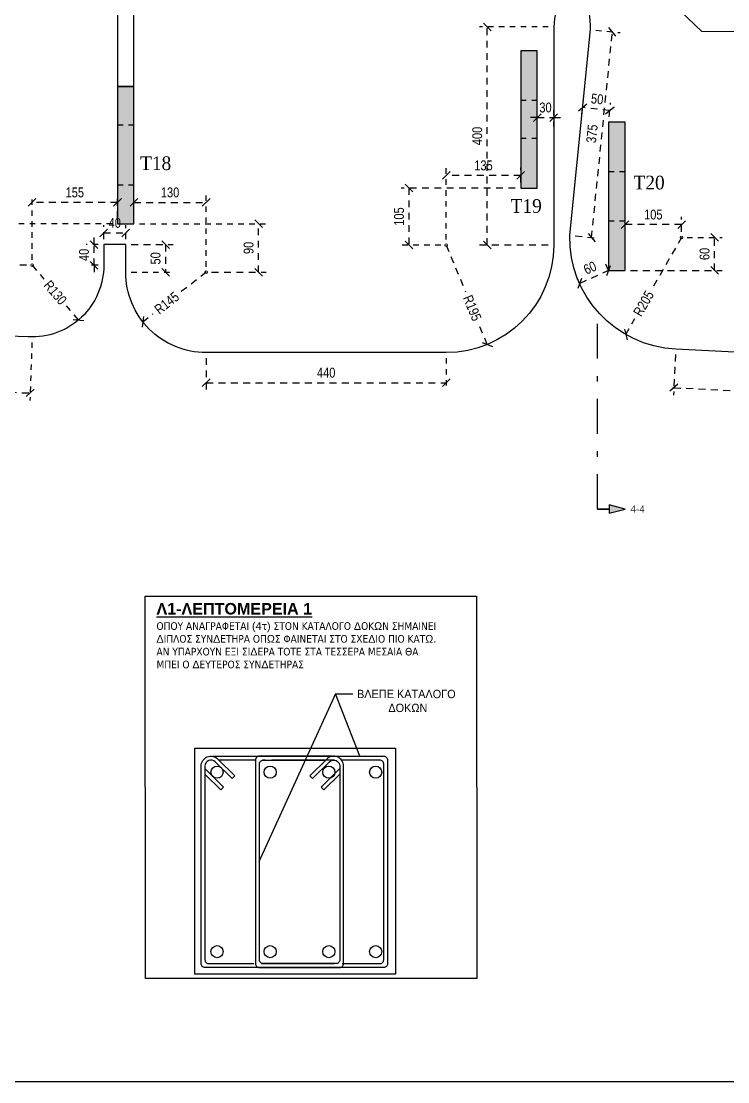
# Model space of a CAD drawing. Header units: millimetres. Extents: x -2171 to 1563, y -1758 to -1505.
# Drawn here: x -1086.88 to -1074.01, y -1630.29 to -1610.97 of the extents above; entities that cross this region are included whole.
import ezdxf
from ezdxf.enums import TextEntityAlignment as Align

# ---------------------------------------------------------------- set-up
doc = ezdxf.new("R2010")
doc.units = ezdxf.units.MM
doc.header["$PDMODE"] = 32
for name, pattern in [('DASHDOT', [25.4, 12.7, -6.35, 0, -6.35]), ('DASHED2', [0.375, 0.25, -0.125]), ('DOT', [0.025, 0, -0.025]), ('HIDDEN', [0.375, 0.25, -0.125]), ('HIDDEN2', [0.1875, 0.125, -0.0625])]:
    doc.linetypes.add(name, pattern=pattern)
doc.layers.get('Defpoints').update_dxf_attribs({"color": 6})
for name, color, linetype in [('-S_TEXT', 3, 'Continuous'), ('Fill_Col', 7, 'Continuous'), ('Geo_Beam', 7, 'Continuous'), ('Geo_Beam_0', 94, 'Continuous'), ('Geo_Col', 7, 'Continuous'), ('Geo_Lines', 7, 'Continuous'), ('Rods_Slab_0', 7, 'Continuous'), ('Sect_Line_Symbol', 7, 'Continuous'), ('Text_Col_-1', 7, 'Continuous'), ('Texts', 7, 'Continuous')]:
    doc.layers.add(name, color=color, linetype=linetype)
doc.layers.add('A-ANNO-DIMS', color=1, linetype='Continuous', lineweight=9)
doc.styles.add('1-100', font='arial.ttf', dxfattribs={"width": 0.8})
doc.styles.add('ag', font='arial.ttf', dxfattribs={"height": 0.25})
doc.styles.add('S1Arl27188_b_934_161', font='arial.ttf', dxfattribs={"width": 0.933629, "height": 2.71875})
doc.styles.add('S1TmsNwRmn11_b_934_161', font='times.ttf', dxfattribs={"width": 0.933629, "height": 0.001087})
doc.styles.add('S1TmsNwRmn1359_b_934_161', font='times.ttf', dxfattribs={"width": 0.933629, "height": 0.135937})
doc.styles.get("Standard").update_dxf_attribs({"font": 'tahoma.ttf'})
doc.dimstyles.new('CHRISTOFOROS', dxfattribs={"dimscale": 0.2, "dimtxt": 0.25, "dimasz": 0.6, "dimexe": 0, "dimexo": 0, "dimgap": 0, "dimtad": 0, "dimdec": 0, "dimlfac": 100, "dimzin": 0, "dimdsep": 46, "dimtxsty": 'ag', "dimblk": 'ARCHTICK', "dimcen": 0, "dimclrd": 256, "dimclre": 256, "dimclrt": 1, "dimaunit": 1, "dimadec": 0, "dimazin": 0, "dimtfac": 1, "dimtdec": 0, "dimtofl": 0, "dimtmove": 0, "dimatfit": 3, "dimfxl": 1, "dimtolj": 1, "dimtzin": 0, "dimlwd": -1, "dimlwe": -1, "dimarcsym": 0})
doc.dimstyles.new('Copy of 1-100', dxfattribs={"dimtxt": 0.18, "dimasz": 0.14, "dimexe": 0.14, "dimexo": 0.1, "dimgap": 0.09, "dimtad": 1, "dimdec": 0, "dimlfac": 100, "dimrnd": 5, "dimzin": 5, "dimdsep": 46, "dimtxsty": '1-100', "dimblk": 'OBLIQUE', "dimcen": 0.09, "dimclrd": 1, "dimclre": 1, "dimclrt": 2, "dimadec": 0, "dimazin": 0, "dimtfac": 1, "dimtdec": 0, "dimtix": 1, "dimtmove": 2, "dimatfit": 3, "dimfxl": 5, "dimfxlon": 1, "dimtolj": 1, "dimtzin": 5, "dimarcsym": 0})

# ---------------------------------------------------------------- blocks, each defined once
blk = doc.blocks.new('_Oblique')
at = {"color": 0, "linetype": 'ByBlock', "lineweight": -2}
blk.add_line((-0.5, -0.5), (0.5, 0.5), dxfattribs=at)
blk = doc.blocks.new('*D58')
at = {"layer": 'A-ANNO-DIMS', "color": 1, "linetype": 'HIDDEN', "lineweight": -2, "ltscale": 0.5, "transparency": 16777216}
blk.add_line((-1098.085, -1616.446), (-1098.12, -1617.506), dxfattribs=at)
at = {"layer": 'A-ANNO-DIMS', "color": 1, "linetype": 'HIDDEN2', "lineweight": -2, "ltscale": 0.5, "transparency": 16777216}
blk.add_line((-1086.69, -1616.821), (-1086.725, -1617.881), dxfattribs=at)
at = {"layer": 'A-ANNO-DIMS', "color": 1, "linetype": 'DASHED2', "lineweight": -2, "ltscale": 0.5, "transparency": 16777216}
blk.add_line((-1098.115, -1617.366), (-1086.72, -1617.741), dxfattribs=at)
at = {"layer": 'Defpoints', "color": 0, "ltscale": 0.5, "transparency": 16777216}
for p in [(-1098.082, -1616.346), (-1086.687, -1616.721), (-1086.72, -1617.741)]:
    blk.add_point(p, dxfattribs=at)
at = {"layer": 'A-ANNO-DIMS', "color": 1, "lineweight": -2, "ltscale": 0.5, "transparency": 16777216, "xscale": 0.14, "yscale": 0.14, "zscale": 0.14}
for p, rotation in [((-1098.115, -1617.366), 178.1150616189206), ((-1086.72, -1617.741), 358.1150616189206)]:
    blk.add_blockref('_Oblique', p, dxfattribs=dict(at, rotation=rotation))
at = {"layer": 'A-ANNO-DIMS', "color": 2, "ltscale": 0.5, "transparency": 16777216, "insert": (-1092.412, -1617.372), "char_height": 0.18, "attachment_point": 5, "rotation": 358.1151, "style": '1-100'}
blk.add_mtext('\\A1;1140', dxfattribs=at)
blk = doc.blocks.new('*D61')
at = {"layer": 'A-ANNO-DIMS', "color": 1, "linetype": 'HIDDEN', "lineweight": -2, "ltscale": 0.5, "transparency": 16777216}
blk.add_line((-1083.514, -1617.106), (-1083.514, -1617.694), dxfattribs=at)
at = {"layer": 'A-ANNO-DIMS', "color": 1, "linetype": 'HIDDEN2', "lineweight": -2, "ltscale": 0.5, "transparency": 16777216}
blk.add_line((-1079.139, -1617.106), (-1079.139, -1617.694), dxfattribs=at)
at = {"layer": 'A-ANNO-DIMS', "color": 1, "linetype": 'DASHED2', "lineweight": -2, "ltscale": 0.5, "transparency": 16777216}
blk.add_line((-1083.514, -1617.554), (-1079.139, -1617.554), dxfattribs=at)
at = {"layer": 'Defpoints', "color": 0, "ltscale": 0.5, "transparency": 16777216}
for p in [(-1083.514, -1617.006), (-1079.139, -1617.006), (-1079.139, -1617.554)]:
    blk.add_point(p, dxfattribs=at)
at = {"layer": 'A-ANNO-DIMS', "color": 1, "lineweight": -2, "ltscale": 0.5, "transparency": 16777216, "xscale": 0.14, "yscale": 0.14, "zscale": 0.14, "rotation": 180}
blk.add_blockref('_Oblique', (-1083.514, -1617.554), dxfattribs=at)
at = {"layer": 'A-ANNO-DIMS', "color": 1, "lineweight": -2, "ltscale": 0.5, "transparency": 16777216, "xscale": 0.14, "yscale": 0.14, "zscale": 0.14}
blk.add_blockref('_Oblique', (-1079.139, -1617.554), dxfattribs=at)
at = {"layer": 'A-ANNO-DIMS', "color": 2, "ltscale": 0.5, "transparency": 16777216, "insert": (-1081.327, -1617.372), "char_height": 0.18, "attachment_point": 5, "style": '1-100'}
blk.add_mtext('\\A1;440', dxfattribs=at)
blk = doc.blocks.new('*D62')
at = {"layer": 'A-ANNO-DIMS', "color": 1, "linetype": 'HIDDEN', "lineweight": -2, "ltscale": 0.5, "transparency": 16777216}
blk.add_line((-1074.96, -1617.043), (-1074.997, -1617.784), dxfattribs=at)
at = {"layer": 'A-ANNO-DIMS', "color": 1, "linetype": 'HIDDEN2', "lineweight": -2, "ltscale": 0.5, "transparency": 16777216}
blk.add_line((-1065.549, -1617.524), (-1065.586, -1618.265), dxfattribs=at)
at = {"layer": 'A-ANNO-DIMS', "color": 1, "linetype": 'DASHED2', "lineweight": -2, "ltscale": 0.5, "transparency": 16777216}
blk.add_line((-1074.99, -1617.645), (-1065.579, -1618.125), dxfattribs=at)
at = {"layer": 'Defpoints', "color": 0, "ltscale": 0.5, "transparency": 16777216}
for p in [(-1074.955, -1616.943), (-1065.544, -1617.424), (-1065.579, -1618.125)]:
    blk.add_point(p, dxfattribs=at)
at = {"layer": 'A-ANNO-DIMS', "color": 1, "lineweight": -2, "ltscale": 0.5, "transparency": 16777216, "xscale": 0.14, "yscale": 0.14, "zscale": 0.14}
for p, rotation in [((-1074.99, -1617.645), 177.0775280535242), ((-1065.579, -1618.125), 357.0775280535242)]:
    blk.add_blockref('_Oblique', p, dxfattribs=dict(at, rotation=rotation))
at = {"layer": 'A-ANNO-DIMS', "color": 2, "ltscale": 0.5, "transparency": 16777216, "insert": (-1070.276, -1617.703), "char_height": 0.18, "attachment_point": 5, "rotation": 357.0775, "style": '1-100'}
blk.add_mtext('\\A1;940', dxfattribs=at)
blk = doc.blocks.new('*D68')
at = {"layer": 'A-ANNO-DIMS', "color": 1, "linetype": 'HIDDEN2', "lineweight": -2, "ltscale": 0.5, "transparency": 16777216}
blk.add_line((-1085.48, -1615.036), (-1085.698, -1615.036), dxfattribs=at)
at = {"layer": 'A-ANNO-DIMS', "color": 1, "linetype": 'DASHED2', "lineweight": -2, "ltscale": 0.5, "transparency": 16777216}
for p, q in [((-1085.558, -1615.036), (-1085.558, -1614.896)), ((-1085.558, -1615.413), (-1085.558, -1615.036)), ((-1085.558, -1615.413), (-1085.558, -1615.553))]:
    blk.add_line(p, q, dxfattribs=at)
at = {"layer": 'A-ANNO-DIMS', "color": 1, "linetype": 'HIDDEN', "lineweight": -2, "ltscale": 0.5, "transparency": 16777216}
blk.add_line((-1085.48, -1615.413), (-1085.698, -1615.413), dxfattribs=at)
at = {"layer": 'Defpoints', "color": 0, "ltscale": 0.5, "transparency": 16777216}
for p in [(-1085.558, -1615.036), (-1085.38, -1615.036), (-1085.38, -1615.413)]:
    blk.add_point(p, dxfattribs=at)
at = {"layer": 'A-ANNO-DIMS', "color": 1, "lineweight": -2, "ltscale": 0.5, "transparency": 16777216, "xscale": 0.14, "yscale": 0.14, "zscale": 0.14}
for p, rotation in [((-1085.558, -1615.036), 270), ((-1085.558, -1615.413), 90)]:
    blk.add_blockref('_Oblique', p, dxfattribs=dict(at, rotation=rotation))
at = {"layer": 'A-ANNO-DIMS', "color": 2, "ltscale": 0.5, "transparency": 16777216, "insert": (-1085.74, -1615.225), "char_height": 0.18, "attachment_point": 5, "rotation": 90, "style": '1-100'}
blk.add_mtext('\\A1;40', dxfattribs=at)
blk = doc.blocks.new('*D69')
at = {"layer": 'A-ANNO-DIMS', "color": 1, "linetype": 'HIDDEN', "lineweight": -2, "ltscale": 0.5, "transparency": 16777216}
blk.add_line((-1084.88, -1615.036), (-1084.114, -1615.036), dxfattribs=at)
at = {"layer": 'A-ANNO-DIMS', "color": 1, "linetype": 'DASHED2', "lineweight": -2, "ltscale": 0.5, "transparency": 16777216}
blk.add_line((-1084.254, -1615.036), (-1084.254, -1615.541), dxfattribs=at)
at = {"layer": 'A-ANNO-DIMS', "color": 1, "linetype": 'HIDDEN2', "lineweight": -2, "ltscale": 0.5, "transparency": 16777216}
blk.add_line((-1084.88, -1615.541), (-1084.114, -1615.541), dxfattribs=at)
at = {"layer": 'Defpoints', "color": 0, "ltscale": 0.5, "transparency": 16777216}
for p in [(-1084.98, -1615.036), (-1084.98, -1615.541), (-1084.254, -1615.541)]:
    blk.add_point(p, dxfattribs=at)
at = {"layer": 'A-ANNO-DIMS', "color": 1, "lineweight": -2, "ltscale": 0.5, "transparency": 16777216, "xscale": 0.14, "yscale": 0.14, "zscale": 0.14}
for p, rotation in [((-1084.254, -1615.036), 90), ((-1084.254, -1615.541), 270)]:
    blk.add_blockref('_Oblique', p, dxfattribs=dict(at, rotation=rotation))
at = {"layer": 'A-ANNO-DIMS', "color": 2, "ltscale": 0.5, "transparency": 16777216, "insert": (-1084.436, -1615.288), "char_height": 0.18, "attachment_point": 5, "rotation": 90, "style": '1-100'}
blk.add_mtext('\\A1;50', dxfattribs=at)
blk = doc.blocks.new('*D70')
at = {"layer": 'A-ANNO-DIMS', "color": 1, "linetype": 'HIDDEN', "lineweight": -2, "ltscale": 0.5, "transparency": 16777216}
blk.add_line((-1085.38, -1614.936), (-1085.38, -1614.685), dxfattribs=at)
at = {"layer": 'A-ANNO-DIMS', "color": 1, "linetype": 'DASHED2', "lineweight": -2, "ltscale": 0.5, "transparency": 16777216}
blk.add_line((-1085.38, -1614.825), (-1084.98, -1614.825), dxfattribs=at)
at = {"layer": 'A-ANNO-DIMS', "color": 1, "linetype": 'HIDDEN2', "lineweight": -2, "ltscale": 0.5, "transparency": 16777216}
blk.add_line((-1084.98, -1614.936), (-1084.98, -1614.685), dxfattribs=at)
at = {"layer": 'Defpoints', "color": 0, "ltscale": 0.5, "transparency": 16777216}
for p in [(-1084.98, -1614.825), (-1085.38, -1615.036), (-1084.98, -1615.036)]:
    blk.add_point(p, dxfattribs=at)
at = {"layer": 'A-ANNO-DIMS', "color": 1, "lineweight": -2, "ltscale": 0.5, "transparency": 16777216, "xscale": 0.14, "yscale": 0.14, "zscale": 0.14, "rotation": 180}
blk.add_blockref('_Oblique', (-1085.38, -1614.825), dxfattribs=at)
at = {"layer": 'A-ANNO-DIMS', "color": 1, "lineweight": -2, "ltscale": 0.5, "transparency": 16777216, "xscale": 0.14, "yscale": 0.14, "zscale": 0.14}
blk.add_blockref('_Oblique', (-1084.98, -1614.825), dxfattribs=at)
at = {"layer": 'A-ANNO-DIMS', "color": 2, "ltscale": 0.5, "transparency": 16777216, "insert": (-1085.18, -1614.643), "char_height": 0.18, "attachment_point": 5, "style": '1-100'}
blk.add_mtext('\\A1;40', dxfattribs=at)
blk = doc.blocks.new('*D71')
at = {"layer": 'A-ANNO-DIMS', "color": 1, "linetype": 'DASHED2', "lineweight": -2, "ltscale": 0.5, "transparency": 16777216}
blk.add_line((-1076.49, -1614.909), (-1076.112, -1611.16), dxfattribs=at)
at = {"layer": 'A-ANNO-DIMS', "color": 1, "linetype": 'HIDDEN2', "lineweight": -2, "ltscale": 0.5, "transparency": 16777216}
blk.add_line((-1076.411, -1611.13), (-1075.972, -1611.174), dxfattribs=at)
at = {"layer": 'A-ANNO-DIMS', "color": 1, "linetype": 'HIDDEN', "lineweight": -2, "ltscale": 0.5, "transparency": 16777216}
blk.add_line((-1076.789, -1614.878), (-1076.351, -1614.923), dxfattribs=at)
at = {"layer": 'Defpoints', "color": 0, "ltscale": 0.5, "transparency": 16777216}
for p in [(-1076.51, -1611.12), (-1076.112, -1611.16), (-1076.889, -1614.868)]:
    blk.add_point(p, dxfattribs=at)
at = {"layer": 'A-ANNO-DIMS', "color": 1, "lineweight": -2, "ltscale": 0.5, "transparency": 16777216, "xscale": 0.14, "yscale": 0.14, "zscale": 0.14}
for p, rotation in [((-1076.112, -1611.16), 84.23670504596556), ((-1076.49, -1614.909), 264.2367050459656)]:
    blk.add_blockref('_Oblique', p, dxfattribs=dict(at, rotation=rotation))
at = {"layer": 'A-ANNO-DIMS', "color": 2, "ltscale": 0.5, "transparency": 16777216, "insert": (-1076.482, -1613.016), "char_height": 0.18, "attachment_point": 5, "rotation": 84.2367, "style": '1-100'}
blk.add_mtext('\\A1;375', dxfattribs=at)
blk = doc.blocks.new('*D72')
at = {"layer": 'A-ANNO-DIMS', "color": 1, "linetype": 'HIDDEN2', "lineweight": -2, "ltscale": 0.5, "transparency": 16777216}
blk.add_line((-1077.28, -1611.069), (-1078.531, -1611.069), dxfattribs=at)
at = {"layer": 'A-ANNO-DIMS', "color": 1, "linetype": 'DASHED2', "lineweight": -2, "ltscale": 0.5, "transparency": 16777216}
blk.add_line((-1078.391, -1615.046), (-1078.391, -1611.069), dxfattribs=at)
at = {"layer": 'A-ANNO-DIMS', "color": 1, "linetype": 'HIDDEN', "lineweight": -2, "ltscale": 0.5, "transparency": 16777216}
blk.add_line((-1077.28, -1615.047), (-1078.531, -1615.046), dxfattribs=at)
at = {"layer": 'Defpoints', "color": 0, "ltscale": 0.5, "transparency": 16777216}
for p in [(-1078.391, -1611.069), (-1077.18, -1611.069), (-1077.18, -1615.047)]:
    blk.add_point(p, dxfattribs=at)
at = {"layer": 'A-ANNO-DIMS', "color": 1, "lineweight": -2, "ltscale": 0.5, "transparency": 16777216, "xscale": 0.14, "yscale": 0.14, "zscale": 0.14}
for p, rotation in [((-1078.391, -1611.069), 89.99607394234422), ((-1078.391, -1615.046), 269.9960739423442)]:
    blk.add_blockref('_Oblique', p, dxfattribs=dict(at, rotation=rotation))
at = {"layer": 'A-ANNO-DIMS', "color": 2, "ltscale": 0.5, "transparency": 16777216, "insert": (-1078.573, -1613.058), "char_height": 0.18, "attachment_point": 5, "rotation": 89.9961, "style": '1-100'}
blk.add_mtext('\\A1;400', dxfattribs=at)
blk = doc.blocks.new('*D81')
at = {"layer": 'A-ANNO-DIMS', "color": 1, "linetype": 'DASHED2', "lineweight": -2, "ltscale": 0.5, "transparency": 16777216}
for p, q in [((-1077.48, -1612.722), (-1077.62, -1612.722)), ((-1077.48, -1612.722), (-1077.18, -1612.722)), ((-1077.18, -1612.722), (-1077.04, -1612.722))]:
    blk.add_line(p, q, dxfattribs=at)
at = {"layer": 'A-ANNO-DIMS', "color": 1, "linetype": 'HIDDEN', "lineweight": -2, "ltscale": 0.5, "transparency": 16777216}
blk.add_line((-1077.48, -1612.887), (-1077.48, -1612.582), dxfattribs=at)
at = {"layer": 'A-ANNO-DIMS', "color": 1, "linetype": 'HIDDEN2', "lineweight": -2, "ltscale": 0.5, "transparency": 16777216}
blk.add_line((-1077.18, -1612.887), (-1077.18, -1612.582), dxfattribs=at)
at = {"layer": 'Defpoints', "color": 0, "ltscale": 0.5, "transparency": 16777216}
for p in [(-1077.18, -1612.722), (-1077.48, -1612.987), (-1077.18, -1612.987)]:
    blk.add_point(p, dxfattribs=at)
at = {"layer": 'A-ANNO-DIMS', "color": 1, "lineweight": -2, "ltscale": 0.5, "transparency": 16777216, "xscale": 0.14, "yscale": 0.14, "zscale": 0.14}
blk.add_blockref('_Oblique', (-1077.48, -1612.722), dxfattribs=at)
at = {"layer": 'A-ANNO-DIMS', "color": 1, "lineweight": -2, "ltscale": 0.5, "transparency": 16777216, "xscale": 0.14, "yscale": 0.14, "zscale": 0.14, "rotation": 180}
blk.add_blockref('_Oblique', (-1077.18, -1612.722), dxfattribs=at)
at = {"layer": 'A-ANNO-DIMS', "color": 2, "ltscale": 0.5, "transparency": 16777216, "insert": (-1077.33, -1612.54), "char_height": 0.18, "attachment_point": 5, "style": '1-100'}
blk.add_mtext('\\A1;30', dxfattribs=at)
blk = doc.blocks.new('*D82')
at = {"layer": 'A-ANNO-DIMS', "color": 1, "linetype": 'HIDDEN2', "lineweight": -2, "ltscale": 0.5, "transparency": 16777216}
blk.add_line((-1076.666, -1612.658), (-1076.64, -1612.401), dxfattribs=at)
at = {"layer": 'A-ANNO-DIMS', "color": 1, "linetype": 'DASHED2', "lineweight": -2, "ltscale": 0.5, "transparency": 16777216}
blk.add_line((-1076.158, -1612.591), (-1076.654, -1612.541), dxfattribs=at)
at = {"layer": 'A-ANNO-DIMS', "color": 1, "linetype": 'HIDDEN', "lineweight": -2, "ltscale": 0.5, "transparency": 16777216}
blk.add_line((-1076.17, -1612.709), (-1076.144, -1612.451), dxfattribs=at)
at = {"layer": 'Defpoints', "color": 0, "ltscale": 0.5, "transparency": 16777216}
for p in [(-1076.654, -1612.541), (-1076.676, -1612.758), (-1076.18, -1612.808)]:
    blk.add_point(p, dxfattribs=at)
at = {"layer": 'A-ANNO-DIMS', "color": 1, "lineweight": -2, "ltscale": 0.5, "transparency": 16777216, "xscale": 0.14, "yscale": 0.14, "zscale": 0.14}
for p, rotation in [((-1076.654, -1612.541), 174.2367050459656), ((-1076.158, -1612.591), 354.2367050459656)]:
    blk.add_blockref('_Oblique', p, dxfattribs=dict(at, rotation=rotation))
at = {"layer": 'A-ANNO-DIMS', "color": 2, "ltscale": 0.5, "transparency": 16777216, "insert": (-1076.388, -1612.385), "char_height": 0.18, "attachment_point": 5, "rotation": 354.2367, "style": '1-100'}
blk.add_mtext('\\A1;50', dxfattribs=at)
blk = doc.blocks.new('*D83')
at = {"layer": 'A-ANNO-DIMS', "color": 1, "linetype": 'HIDDEN', "lineweight": -2, "ltscale": 0.5, "transparency": 16777216}
blk.add_line((-1076.18, -1615.508), (-1076.237, -1615.38), dxfattribs=at)
at = {"layer": 'A-ANNO-DIMS', "color": 1, "linetype": 'HIDDEN2', "lineweight": -2, "ltscale": 0.5, "transparency": 16777216}
blk.add_line((-1076.708, -1615.747), (-1076.766, -1615.619), dxfattribs=at)
at = {"layer": 'A-ANNO-DIMS', "color": 1, "linetype": 'DASHED2', "lineweight": -2, "ltscale": 0.5, "transparency": 16777216}
blk.add_line((-1076.18, -1615.508), (-1076.708, -1615.747), dxfattribs=at)
at = {"layer": 'Defpoints', "color": 0, "ltscale": 0.5, "transparency": 16777216}
for p in [(-1076.18, -1615.508), (-1076.708, -1615.747), (-1076.708, -1615.747)]:
    blk.add_point(p, dxfattribs=at)
at = {"layer": 'A-ANNO-DIMS', "color": 1, "lineweight": -2, "ltscale": 0.5, "transparency": 16777216, "xscale": 0.14, "yscale": 0.14, "zscale": 0.14}
for p, rotation in [((-1076.18, -1615.508), 24.31759040528441), ((-1076.708, -1615.747), 204.3175904052844)]:
    blk.add_blockref('_Oblique', p, dxfattribs=dict(at, rotation=rotation))
at = {"layer": 'A-ANNO-DIMS', "color": 2, "ltscale": 0.5, "transparency": 16777216, "insert": (-1076.519, -1615.462), "char_height": 0.18, "attachment_point": 5, "rotation": 24.3176, "style": '1-100'}
blk.add_mtext('\\A1;60', dxfattribs=at)
blk = doc.blocks.new('*D109')
at = {"layer": 'A-ANNO-DIMS', "color": 1, "linetype": 'DASHED2', "lineweight": -2, "ltscale": 0.5, "transparency": 16777216}
for p, q in [((-1086.687, -1615.413), (-1086.47, -1615.67)), ((-1085.842, -1616.411), (-1086.059, -1616.154))]:
    blk.add_line(p, q, dxfattribs=at)
at = {"layer": 'Defpoints', "color": 0, "ltscale": 0.5, "transparency": 16777216}
for p in [(-1086.687, -1615.413), (-1085.842, -1616.411)]:
    blk.add_point(p, dxfattribs=at)
at = {"layer": 'A-ANNO-DIMS', "color": 1, "lineweight": -2, "ltscale": 0.5, "transparency": 16777216, "xscale": 0.14, "yscale": 0.14, "zscale": 0.14, "rotation": 310.2792442907107}
blk.add_blockref('_Oblique', (-1085.842, -1616.411), dxfattribs=at)
at = {"layer": 'A-ANNO-DIMS', "color": 2, "ltscale": 0.5, "transparency": 16777216, "insert": (-1086.264, -1615.912), "char_height": 0.18, "attachment_point": 5, "rotation": 310.2792, "style": '1-100'}
blk.add_mtext('\\A1;R130', dxfattribs=at)
blk = doc.blocks.new('*D110')
at = {"layer": 'A-ANNO-DIMS', "color": 1, "linetype": 'DASHED2', "lineweight": -2, "ltscale": 0.5, "transparency": 16777216}
for p, q in [((-1083.514, -1615.541), (-1083.981, -1615.906)), ((-1084.668, -1616.444), (-1084.482, -1616.299))]:
    blk.add_line(p, q, dxfattribs=at)
at = {"layer": 'Defpoints', "color": 0, "ltscale": 0.5, "transparency": 16777216}
for p in [(-1083.514, -1615.541), (-1084.668, -1616.444)]:
    blk.add_point(p, dxfattribs=at)
at = {"layer": 'A-ANNO-DIMS', "color": 1, "lineweight": -2, "ltscale": 0.5, "transparency": 16777216, "xscale": 0.14, "yscale": 0.14, "zscale": 0.14, "rotation": 218.0544950872423}
blk.add_blockref('_Oblique', (-1084.668, -1616.444), dxfattribs=at)
at = {"layer": 'A-ANNO-DIMS', "color": 2, "ltscale": 0.5, "transparency": 16777216, "insert": (-1084.231, -1616.102), "char_height": 0.18, "attachment_point": 5, "rotation": 38.0545, "style": '1-100'}
blk.add_mtext('\\A1;R145', dxfattribs=at)
blk = doc.blocks.new('*D111')
at = {"layer": 'A-ANNO-DIMS', "color": 1, "linetype": 'DASHED2', "lineweight": -2, "ltscale": 0.5, "transparency": 16777216}
for p, q in [((-1074.851, -1614.907), (-1075.383, -1615.835)), ((-1075.866, -1616.675), (-1075.701, -1616.387))]:
    blk.add_line(p, q, dxfattribs=at)
at = {"layer": 'Defpoints', "color": 0, "ltscale": 0.5, "transparency": 16777216}
for p in [(-1074.851, -1614.907), (-1075.866, -1616.675)]:
    blk.add_point(p, dxfattribs=at)
at = {"layer": 'A-ANNO-DIMS', "color": 1, "lineweight": -2, "ltscale": 0.5, "transparency": 16777216, "xscale": 0.14, "yscale": 0.14, "zscale": 0.14, "rotation": 240.1235558722906}
blk.add_blockref('_Oblique', (-1075.866, -1616.675), dxfattribs=at)
at = {"layer": 'A-ANNO-DIMS', "color": 2, "ltscale": 0.5, "transparency": 16777216, "insert": (-1075.542, -1616.111), "char_height": 0.18, "attachment_point": 5, "rotation": 60.1236, "style": '1-100'}
blk.add_mtext('\\A1;R205', dxfattribs=at)
blk = doc.blocks.new('*D112')
at = {"layer": 'A-ANNO-DIMS', "color": 1, "linetype": 'DASHED2', "lineweight": -2, "ltscale": 0.5, "transparency": 16777216}
for p, q in [((-1079.14, -1615.046), (-1078.786, -1615.9)), ((-1078.39, -1616.857), (-1078.543, -1616.489))]:
    blk.add_line(p, q, dxfattribs=at)
at = {"layer": 'Defpoints', "color": 0, "ltscale": 0.5, "transparency": 16777216}
for p in [(-1079.14, -1615.046), (-1078.39, -1616.857)]:
    blk.add_point(p, dxfattribs=at)
at = {"layer": 'A-ANNO-DIMS', "color": 1, "lineweight": -2, "ltscale": 0.5, "transparency": 16777216, "xscale": 0.14, "yscale": 0.14, "zscale": 0.14, "rotation": 292.4721871408351}
blk.add_blockref('_Oblique', (-1078.39, -1616.857), dxfattribs=at)
at = {"layer": 'A-ANNO-DIMS', "color": 2, "ltscale": 0.5, "transparency": 16777216, "insert": (-1078.665, -1616.194), "char_height": 0.18, "attachment_point": 5, "rotation": 292.4722, "style": '1-100'}
blk.add_mtext('\\A1;R195', dxfattribs=at)
blk = doc.blocks.new('*D113')
at = {"layer": 'A-ANNO-DIMS', "color": 1, "linetype": 'HIDDEN2', "lineweight": -2, "ltscale": 0.5, "transparency": 16777216}
blk.add_line((-1086.687, -1615.313), (-1086.687, -1614.13), dxfattribs=at)
at = {"layer": 'A-ANNO-DIMS', "color": 1, "linetype": 'DASHED2', "lineweight": -2, "ltscale": 0.5, "transparency": 16777216}
blk.add_line((-1085.13, -1614.27), (-1086.687, -1614.27), dxfattribs=at)
at = {"layer": 'A-ANNO-DIMS', "color": 1, "linetype": 'HIDDEN', "lineweight": -2, "ltscale": 0.5, "transparency": 16777216}
blk.add_line((-1085.13, -1614.556), (-1085.13, -1614.13), dxfattribs=at)
at = {"layer": 'Defpoints', "color": 0, "ltscale": 0.5, "transparency": 16777216}
for p in [(-1086.687, -1614.27), (-1085.13, -1614.656), (-1086.687, -1615.413)]:
    blk.add_point(p, dxfattribs=at)
at = {"layer": 'A-ANNO-DIMS', "color": 1, "lineweight": -2, "ltscale": 0.5, "transparency": 16777216, "xscale": 0.14, "yscale": 0.14, "zscale": 0.14, "rotation": 180}
blk.add_blockref('_Oblique', (-1086.687, -1614.27), dxfattribs=at)
at = {"layer": 'A-ANNO-DIMS', "color": 1, "lineweight": -2, "ltscale": 0.5, "transparency": 16777216, "xscale": 0.14, "yscale": 0.14, "zscale": 0.14}
blk.add_blockref('_Oblique', (-1085.13, -1614.27), dxfattribs=at)
at = {"layer": 'A-ANNO-DIMS', "color": 2, "ltscale": 0.5, "transparency": 16777216, "insert": (-1085.908, -1614.088), "char_height": 0.18, "attachment_point": 5, "style": '1-100'}
blk.add_mtext('\\A1;155', dxfattribs=at)
blk = doc.blocks.new('*D114')
at = {"layer": 'A-ANNO-DIMS', "color": 1, "linetype": 'HIDDEN', "lineweight": -2, "ltscale": 0.5, "transparency": 16777216}
blk.add_line((-1084.83, -1614.556), (-1084.83, -1614.129), dxfattribs=at)
at = {"layer": 'A-ANNO-DIMS', "color": 1, "linetype": 'DASHED2', "lineweight": -2, "ltscale": 0.5, "transparency": 16777216}
blk.add_line((-1084.83, -1614.269), (-1083.514, -1614.269), dxfattribs=at)
at = {"layer": 'A-ANNO-DIMS', "color": 1, "linetype": 'HIDDEN2', "lineweight": -2, "ltscale": 0.5, "transparency": 16777216}
blk.add_line((-1083.514, -1615.441), (-1083.514, -1614.129), dxfattribs=at)
at = {"layer": 'Defpoints', "color": 0, "ltscale": 0.5, "transparency": 16777216}
for p in [(-1083.514, -1614.269), (-1084.83, -1614.656), (-1083.514, -1615.541)]:
    blk.add_point(p, dxfattribs=at)
at = {"layer": 'A-ANNO-DIMS', "color": 1, "lineweight": -2, "ltscale": 0.5, "transparency": 16777216, "xscale": 0.14, "yscale": 0.14, "zscale": 0.14, "rotation": 180}
blk.add_blockref('_Oblique', (-1084.83, -1614.269), dxfattribs=at)
at = {"layer": 'A-ANNO-DIMS', "color": 1, "lineweight": -2, "ltscale": 0.5, "transparency": 16777216, "xscale": 0.14, "yscale": 0.14, "zscale": 0.14}
blk.add_blockref('_Oblique', (-1083.514, -1614.269), dxfattribs=at)
at = {"layer": 'A-ANNO-DIMS', "color": 2, "ltscale": 0.5, "transparency": 16777216, "insert": (-1084.172, -1614.087), "char_height": 0.18, "attachment_point": 5, "style": '1-100'}
blk.add_mtext('\\A1;130', dxfattribs=at)
blk = doc.blocks.new('*D115')
at = {"layer": 'A-ANNO-DIMS', "color": 1, "linetype": 'HIDDEN2', "lineweight": -2, "ltscale": 0.5, "transparency": 16777216}
blk.add_line((-1085.23, -1614.656), (-1087.849, -1614.656), dxfattribs=at)
at = {"layer": 'A-ANNO-DIMS', "color": 1, "linetype": 'DASHED2', "lineweight": -2, "ltscale": 0.5, "transparency": 16777216}
blk.add_line((-1087.709, -1615.413), (-1087.709, -1614.656), dxfattribs=at)
at = {"layer": 'A-ANNO-DIMS', "color": 1, "linetype": 'HIDDEN', "lineweight": -2, "ltscale": 0.5, "transparency": 16777216}
blk.add_line((-1086.787, -1615.413), (-1087.849, -1615.413), dxfattribs=at)
at = {"layer": 'Defpoints', "color": 0, "ltscale": 0.5, "transparency": 16777216}
for p in [(-1087.709, -1614.656), (-1085.13, -1614.656), (-1086.687, -1615.413)]:
    blk.add_point(p, dxfattribs=at)
at = {"layer": 'A-ANNO-DIMS', "color": 1, "lineweight": -2, "ltscale": 0.5, "transparency": 16777216, "xscale": 0.14, "yscale": 0.14, "zscale": 0.14}
for p, rotation in [((-1087.709, -1614.656), 90), ((-1087.709, -1615.413), 270)]:
    blk.add_blockref('_Oblique', p, dxfattribs=dict(at, rotation=rotation))
at = {"layer": 'A-ANNO-DIMS', "color": 2, "ltscale": 0.5, "transparency": 16777216, "insert": (-1087.89, -1615.035), "char_height": 0.18, "attachment_point": 5, "rotation": 90, "style": '1-100'}
blk.add_mtext('\\A1;75', dxfattribs=at)
blk = doc.blocks.new('*D116')
at = {"layer": 'A-ANNO-DIMS', "color": 1, "linetype": 'HIDDEN2', "lineweight": -2, "ltscale": 0.5, "transparency": 16777216}
blk.add_line((-1084.73, -1614.656), (-1082.419, -1614.656), dxfattribs=at)
at = {"layer": 'A-ANNO-DIMS', "color": 1, "linetype": 'DASHED2', "lineweight": -2, "ltscale": 0.5, "transparency": 16777216}
blk.add_line((-1082.559, -1615.541), (-1082.559, -1614.656), dxfattribs=at)
at = {"layer": 'A-ANNO-DIMS', "color": 1, "linetype": 'HIDDEN', "lineweight": -2, "ltscale": 0.5, "transparency": 16777216}
blk.add_line((-1083.414, -1615.541), (-1082.419, -1615.541), dxfattribs=at)
at = {"layer": 'Defpoints', "color": 0, "ltscale": 0.5, "transparency": 16777216}
for p in [(-1084.83, -1614.656), (-1082.559, -1614.656), (-1083.514, -1615.541)]:
    blk.add_point(p, dxfattribs=at)
at = {"layer": 'A-ANNO-DIMS', "color": 1, "lineweight": -2, "ltscale": 0.5, "transparency": 16777216, "xscale": 0.14, "yscale": 0.14, "zscale": 0.14}
for p, rotation in [((-1082.559, -1614.656), 90), ((-1082.559, -1615.541), 270)]:
    blk.add_blockref('_Oblique', p, dxfattribs=dict(at, rotation=rotation))
at = {"layer": 'A-ANNO-DIMS', "color": 2, "ltscale": 0.5, "transparency": 16777216, "insert": (-1082.74, -1615.098), "char_height": 0.18, "attachment_point": 5, "rotation": 90, "style": '1-100'}
blk.add_mtext('\\A1;90', dxfattribs=at)
blk = doc.blocks.new('*D117')
at = {"layer": 'A-ANNO-DIMS', "color": 1, "linetype": 'HIDDEN', "lineweight": -2, "ltscale": 0.5, "transparency": 16777216}
blk.add_line((-1077.88, -1614.006), (-1079.958, -1614.006), dxfattribs=at)
at = {"layer": 'A-ANNO-DIMS', "color": 1, "linetype": 'DASHED2', "lineweight": -2, "ltscale": 0.5, "transparency": 16777216}
blk.add_line((-1079.818, -1614.006), (-1079.818, -1615.046), dxfattribs=at)
at = {"layer": 'A-ANNO-DIMS', "color": 1, "linetype": 'HIDDEN2', "lineweight": -2, "ltscale": 0.5, "transparency": 16777216}
blk.add_line((-1079.24, -1615.046), (-1079.958, -1615.046), dxfattribs=at)
at = {"layer": 'Defpoints', "color": 0, "ltscale": 0.5, "transparency": 16777216}
for p in [(-1077.78, -1614.006), (-1079.818, -1615.046), (-1079.14, -1615.046)]:
    blk.add_point(p, dxfattribs=at)
at = {"layer": 'A-ANNO-DIMS', "color": 1, "lineweight": -2, "ltscale": 0.5, "transparency": 16777216, "xscale": 0.14, "yscale": 0.14, "zscale": 0.14}
for p, rotation in [((-1079.818, -1614.006), 90), ((-1079.818, -1615.046), 270)]:
    blk.add_blockref('_Oblique', p, dxfattribs=dict(at, rotation=rotation))
at = {"layer": 'A-ANNO-DIMS', "color": 2, "ltscale": 0.5, "transparency": 16777216, "insert": (-1079.999, -1614.526), "char_height": 0.18, "attachment_point": 5, "rotation": 90, "style": '1-100'}
blk.add_mtext('\\A1;105', dxfattribs=at)
blk = doc.blocks.new('*D118')
at = {"layer": 'A-ANNO-DIMS', "color": 1, "linetype": 'HIDDEN2', "lineweight": -2, "ltscale": 0.5, "transparency": 16777216}
blk.add_line((-1079.14, -1614.946), (-1079.14, -1613.637), dxfattribs=at)
at = {"layer": 'A-ANNO-DIMS', "color": 1, "linetype": 'HIDDEN', "lineweight": -2, "ltscale": 0.5, "transparency": 16777216}
blk.add_line((-1077.78, -1613.906), (-1077.78, -1613.637), dxfattribs=at)
at = {"layer": 'A-ANNO-DIMS', "color": 1, "linetype": 'DASHED2', "lineweight": -2, "ltscale": 0.5, "transparency": 16777216}
blk.add_line((-1077.78, -1613.777), (-1079.14, -1613.777), dxfattribs=at)
at = {"layer": 'Defpoints', "color": 0, "ltscale": 0.5, "transparency": 16777216}
for p in [(-1079.14, -1613.777), (-1077.78, -1614.006), (-1079.14, -1615.046)]:
    blk.add_point(p, dxfattribs=at)
at = {"layer": 'A-ANNO-DIMS', "color": 1, "lineweight": -2, "ltscale": 0.5, "transparency": 16777216, "xscale": 0.14, "yscale": 0.14, "zscale": 0.14, "rotation": 180}
blk.add_blockref('_Oblique', (-1079.14, -1613.777), dxfattribs=at)
at = {"layer": 'A-ANNO-DIMS', "color": 1, "lineweight": -2, "ltscale": 0.5, "transparency": 16777216, "xscale": 0.14, "yscale": 0.14, "zscale": 0.14}
blk.add_blockref('_Oblique', (-1077.78, -1613.777), dxfattribs=at)
at = {"layer": 'A-ANNO-DIMS', "color": 2, "ltscale": 0.5, "transparency": 16777216, "insert": (-1078.46, -1613.595), "char_height": 0.18, "attachment_point": 5, "style": '1-100'}
blk.add_mtext('\\A1;135', dxfattribs=at)
blk = doc.blocks.new('*D119')
at = {"layer": 'A-ANNO-DIMS', "color": 1, "linetype": 'HIDDEN2', "lineweight": -2, "ltscale": 0.5, "transparency": 16777216}
blk.add_line((-1075.88, -1615.408), (-1075.88, -1614.533), dxfattribs=at)
at = {"layer": 'A-ANNO-DIMS', "color": 1, "linetype": 'HIDDEN', "lineweight": -2, "ltscale": 0.5, "transparency": 16777216}
blk.add_line((-1074.851, -1614.807), (-1074.851, -1614.533), dxfattribs=at)
at = {"layer": 'A-ANNO-DIMS', "color": 1, "linetype": 'DASHED2', "lineweight": -2, "ltscale": 0.5, "transparency": 16777216}
blk.add_line((-1074.851, -1614.673), (-1075.88, -1614.673), dxfattribs=at)
at = {"layer": 'Defpoints', "color": 0, "ltscale": 0.5, "transparency": 16777216}
for p in [(-1075.88, -1614.673), (-1074.851, -1614.907), (-1075.88, -1615.508)]:
    blk.add_point(p, dxfattribs=at)
at = {"layer": 'A-ANNO-DIMS', "color": 1, "lineweight": -2, "ltscale": 0.5, "transparency": 16777216, "xscale": 0.14, "yscale": 0.14, "zscale": 0.14, "rotation": 180}
blk.add_blockref('_Oblique', (-1075.88, -1614.673), dxfattribs=at)
at = {"layer": 'A-ANNO-DIMS', "color": 1, "lineweight": -2, "ltscale": 0.5, "transparency": 16777216, "xscale": 0.14, "yscale": 0.14, "zscale": 0.14}
blk.add_blockref('_Oblique', (-1074.851, -1614.673), dxfattribs=at)
at = {"layer": 'A-ANNO-DIMS', "color": 2, "ltscale": 0.5, "transparency": 16777216, "insert": (-1075.365, -1614.491), "char_height": 0.18, "attachment_point": 5, "style": '1-100'}
blk.add_mtext('\\A1;105', dxfattribs=at)
blk = doc.blocks.new('*D120')
at = {"layer": 'A-ANNO-DIMS', "color": 1, "linetype": 'HIDDEN2', "lineweight": -2, "ltscale": 0.5, "transparency": 16777216}
blk.add_line((-1074.751, -1614.907), (-1074.108, -1614.907), dxfattribs=at)
at = {"layer": 'A-ANNO-DIMS', "color": 1, "linetype": 'DASHED2', "lineweight": -2, "ltscale": 0.5, "transparency": 16777216}
blk.add_line((-1074.248, -1615.508), (-1074.248, -1614.907), dxfattribs=at)
at = {"layer": 'A-ANNO-DIMS', "color": 1, "linetype": 'HIDDEN', "lineweight": -2, "ltscale": 0.5, "transparency": 16777216}
blk.add_line((-1075.78, -1615.508), (-1074.108, -1615.508), dxfattribs=at)
at = {"layer": 'Defpoints', "color": 0, "ltscale": 0.5, "transparency": 16777216}
for p in [(-1074.851, -1614.907), (-1074.248, -1614.907), (-1075.88, -1615.508)]:
    blk.add_point(p, dxfattribs=at)
at = {"layer": 'A-ANNO-DIMS', "color": 1, "lineweight": -2, "ltscale": 0.5, "transparency": 16777216, "xscale": 0.14, "yscale": 0.14, "zscale": 0.14}
for p, rotation in [((-1074.248, -1614.907), 90), ((-1074.248, -1615.508), 270)]:
    blk.add_blockref('_Oblique', p, dxfattribs=dict(at, rotation=rotation))
at = {"layer": 'A-ANNO-DIMS', "color": 2, "ltscale": 0.5, "transparency": 16777216, "insert": (-1074.43, -1615.208), "char_height": 0.18, "attachment_point": 5, "rotation": 90, "style": '1-100'}
blk.add_mtext('\\A1;60', dxfattribs=at)
blk = doc.blocks.new('A$C44B519B8')
at = {"layer": 'Geo_Beam_0', "color": 94, "linetype": 'Continuous', "ltscale": 0.5}
for points in [[(1.23, 4.048), (4.35, 4.048, -0.414214), (4.42, 3.978), (4.42, 0.268, -0.414214), (4.35, 0.198), (1.093, 0.198, -0.414214), (1.023, 0.268), (1.023, 3.87, -0.668179), (1.33, 3.997), (1.636, 3.691), (1.587, 3.641), (1.281, 3.947, 0.668179), (1.093, 3.87), (1.093, 0.338, 0.414214), (1.163, 0.268), (1.985, 0.268)], [(3.412, 4.048), (2.084, 4.048, 0.414214), (2.014, 3.978), (2.014, 0.268, 0.414214), (2.084, 0.198), (3.549, 0.198, 0.414214), (3.619, 0.268), (3.619, 3.87, 0.668179), (3.312, 3.997), (3.006, 3.691), (3.055, 3.641), (3.362, 3.947, -0.668179), (3.549, 3.87), (3.549, 0.338, -0.414214), (3.479, 0.268), (2.154, 0.268, -0.414214), (2.084, 0.338), (2.084, 3.908, -0.414214), (2.154, 3.978), (3.293, 3.978)], [(3.591, 0.268), (4.28, 0.268, 0.414214), (4.35, 0.338), (4.35, 3.908, 0.414214), (4.28, 3.978), (3.591, 3.978)]]:
    blk.add_lwpolyline(points, format="xyb", dxfattribs=at)
for points in [[(2.021, 3.978), (1.349, 3.978)], [(2.187, 3.978), (2.144, 3.978)], [(3.451, 3.978), (2.312, 3.978)], [(1.093, 3.822), (1.431, 3.483), (1.382, 3.434), (1.093, 3.723)], [(3.549, 3.822), (3.211, 3.483), (3.261, 3.434), (3.549, 3.723)], [(2.125, 0.268), (3.451, 0.268)]]:
    blk.add_lwpolyline(points, dxfattribs=at)
at = {"layer": 'Rods_Slab_0'}
for p, q in [((3.471, 5.185), (2.072, 2.123)), ((3.918, 4.048), (3.471, 5.185)), ((3.471, 5.185), (3.789, 5.185))]:
    blk.add_line(p, q, dxfattribs=at)
for points in [[(0, 6.965), (6.042, 6.965), (6.05, 0), (0.008, 0)], [(0.907, 4.195), (4.568, 4.195), (4.568, 0.077), (0.907, 0.077)]]:
    blk.add_lwpolyline(points, close=True, dxfattribs=at)
for centre in [(1.313, 3.758), (2.282, 3.758), (3.35, 3.758), (4.204, 3.758), (1.313, 0.487), (2.282, 0.487), (3.35, 0.487), (4.204, 0.487)]:
    blk.add_circle(centre, 0.111, dxfattribs=at)
at = {"layer": 'Rods_Slab_0', "insert": (0.209, 6.841), "char_height": 0.14, "attachment_point": 1}
blk.add_mtext_dynamic_manual_height_columns('{\\fArial|b1|i0|c161|p34;\\H1.5x;\\LΛ1-ΛΕΠΤΟΜΕΡΕΙΑ 1\\P}ΟΠΟΥ ΑΝΑΓΡΑΦΕΤΑΙ {\\fArial|b0|i0|c186|p34;(4}τ{\\fArial|b0|i0|c186|p34;) }ΣΤΟΝ ΚΑΤΑΛΟΓΟ {\\fArial|b0|i0|c186|p34;Δ}ΟΚ{\\fArial|b0|i0|c186|p34;Ω}Ν ΣΗΜΑΙΝΕΙ \\P{\\fArial|b0|i0|c186|p34;Δ}ΙΠΛΟΣ ΣΥΝ{\\fArial|b0|i0|c186|p34;Δ}ΕΤΗΡΑ ΟΠ{\\fArial|b0|i0|c186|p34;Ω}Σ ΦΑΙΝΕΤΑΙ ΣΤΟ ΣΧΕ{\\fArial|b0|i0|c186|p34;Δ}ΙΟ ΠΙΟ ΚΑΤ{\\fArial|b0|i0|c186|p34;Ω.}\\PΑΝ ΥΠΑΡΧΟΥΝ ΕΞΙ ΣΙ{\\fArial|b0|i0|c186|p34;Δ}ΕΡΑ ΤΟΤΕ ΣΤΑ ΤΕΣΣΕΡΑ ΜΕΣΑΙΑ ΘΑ \\PΜΠΕΙ Ο {\\fArial|b0|i0|c186|p34;Δ}ΕΥΤΕΡΟΣ ΣΥΝ{\\fArial|b0|i0|c186|p34;Δ}ΕΤΗΡΑΣ', width=7.58371, gutter_width=1, heights=[0], dxfattribs=at)
at = {"layer": 'Texts', "color": 7, "linetype": 'Continuous', "ltscale": 0.5, "insert": (4.763, 5.259), "char_height": 0.15225, "width": 2.98906, "attachment_point": 2, "style": 'S1Arl27188_b_934_161'}
blk.add_mtext('{\\W0.9336;ΒΛΕΠΕ ΚΑΤΑΛΟΓΟ\\P ΔΟΚΩΝ}', dxfattribs=at)
blk = doc.blocks.new('_ArchTick')
at = {"color": 0, "linetype": 'ByBlock', "const_width": 0.15}
blk.add_lwpolyline([(-0.5, -0.5), (0.5, 0.5)], dxfattribs=at)

msp = doc.modelspace()

# ---------------------------------------------------------------- hatches: boundary and pattern name
at = {"layer": 'Fill_Col'}
for points in [[(-1077.4796, -1614.006), (-1077.4796, -1611.506), (-1077.7796, -1611.506), (-1077.7796, -1614.006)], [(-1084.8296, -1614.656), (-1084.8296, -1612.156), (-1085.1296, -1612.156), (-1085.1296, -1614.656)], [(-1075.8797, -1615.5081), (-1075.8797, -1612.8081), (-1076.1797, -1612.8081), (-1076.1797, -1615.5081)]]:
    msp.add_hatch(color=252, dxfattribs=at).paths.add_polyline_path(points)
at = {"layer": 'Sect_Line_Symbol'}
msp.add_hatch(color=2, dxfattribs=at).paths.add_polyline_path([(-1076.3797, -1619.856), (-1076.1695, -1619.856), (-1076.1695, -1619.9336), (-1075.8797, -1619.856), (-1076.1695, -1619.7784), (-1076.1695, -1619.856)])

# ---------------------------------------------------------------- linework, layer by layer
at = {"layer": '-S_TEXT', "ltscale": 5}
msp.add_lwpolyline([(-1107.97, -1590.2497), (-1049.8225, -1590.2497), (-1049.8225, -1630.2944), (-1107.97, -1630.2944)], close=True, dxfattribs=at)
at = {"layer": 'A-ANNO-DIMS', "ltscale": 0.5}
for centre in [(-1079.1395, -1615.0464), (-1074.8506, -1614.9074), (-1086.6869, -1615.4133), (-1083.5142, -1615.5408)]:
    msp.add_circle(centre, 0.025, dxfattribs=at)
at = {"layer": 'Geo_Beam', "color": 94}
msp.add_lwpolyline([(-1084.8296, -1612.156), (-1084.8296, -1607.956), (-1085.1296, -1607.956), (-1085.1296, -1612.156)], close=True, dxfattribs=at)
at = {"layer": 'Geo_Col', "color": 94}
for points in [[(-1077.4796, -1614.006), (-1077.4796, -1611.506), (-1077.7796, -1611.506), (-1077.7796, -1614.006)], [(-1084.8296, -1614.656), (-1084.8296, -1612.156), (-1085.1296, -1612.156), (-1085.1296, -1614.656)], [(-1075.8797, -1615.5081), (-1075.8797, -1612.8081), (-1076.1797, -1612.8081), (-1076.1797, -1615.5081)]]:
    msp.add_lwpolyline(points, close=True, dxfattribs=at)
at = {"layer": 'Geo_Col', "color": 94, "linetype": 'DOT'}
for points in [[(-1077.7796, -1611.506), (-1077.7796, -1612.406), (-1077.4796, -1612.406), (-1077.4796, -1611.506)], [(-1085.1296, -1612.156), (-1085.1296, -1612.856), (-1084.8296, -1612.856), (-1084.8296, -1612.156)], [(-1076.1797, -1612.8081), (-1076.1797, -1613.7081), (-1075.8797, -1613.7081), (-1075.8797, -1612.8081)], [(-1077.4796, -1614.006), (-1077.4796, -1613.106), (-1077.7796, -1613.106), (-1077.7796, -1614.006)], [(-1084.8296, -1614.656), (-1084.8296, -1613.956), (-1085.1296, -1613.956), (-1085.1296, -1614.656)], [(-1075.8797, -1615.5081), (-1075.8797, -1614.6081), (-1076.1797, -1614.6081), (-1076.1797, -1615.5081)]]:
    msp.add_lwpolyline(points, close=True, dxfattribs=at)
at = {"layer": 'Geo_Lines', "color": 94}
msp.add_lwpolyline([(-1105.5772, -1602.356), (-1076.4796, -1602.356), (-1076.4796, -1600.9906), (-1061.0679, -1600.9906, -0.4198849), (-1058.8758, -1603.2255), (-1059.9301, -1612.6262, -0.3947332), (-1065.5435, -1617.4237), (-1074.9546, -1616.9433, -0.4049166), (-1076.8887, -1614.8684), (-1076.5104, -1611.1198, 0.0864711), (-1076.6129, -1610.4984, 0.6667063), (-1077.0647, -1610.4934, 0.0742106), (-1077.1796, -1611.0687), (-1077.1799, -1615.0465, -0.4141148), (-1079.139, -1617.006), (-1083.5141, -1617.0062, -0.414237), (-1084.9796, -1615.5407), (-1084.9796, -1615.0362), (-1085.3796, -1615.0362), (-1085.3796, -1615.4133, -0.4301222), (-1086.7575, -1616.7187), (-1098.0612, -1616.3463, -0.4610985), (-1106.2777, -1606.0553)], format="xyb", close=True, dxfattribs=at)
at = {"layer": 'Sect_Line_Symbol', "color": 2, "linetype": 'DASHDOT', "ltscale": 0.05}
msp.add_lwpolyline([(-1076.3797, -1619.856), (-1076.3797, -1616.2333)], dxfattribs=at)
at = {"layer": 'Sect_Line_Symbol', "color": 2}
msp.add_lwpolyline([(-1076.3797, -1619.856), (-1076.1695, -1619.856), (-1076.1695, -1619.9336), (-1075.8797, -1619.856), (-1076.1695, -1619.7784), (-1076.1695, -1619.856)], close=True, dxfattribs=at)

# ---------------------------------------------------------------- block references
at = {"layer": 'Rods_Slab_0', "color": 7, "linetype": 'Continuous', "ltscale": 0.5}
msp.add_blockref('A$C44B519B8', (-1084.6287, -1628.4097), dxfattribs=at)

# ---------------------------------------------------------------- texts
at = {"layer": 'Sect_Line_Symbol', "color": 2, "style": 'S1TmsNwRmn1359_b_934_161', "width": 0.933629}
msp.add_text('4-4', height=0.13594, dxfattribs=at).set_placement((-1075.7797, -1619.856), align=Align.MIDDLE_LEFT)
at = {"layer": 'Text_Col_-1', "color": 200, "style": 'S1TmsNwRmn11_b_934_161', "width": 0.933629}
for s, p in [('T18', (-1084.7183, -1613.6795)), ('T20', (-1075.726, -1614.0318)), ('T19', (-1077.9655, -1614.4587))]:
    msp.add_text(s, height=0.25, dxfattribs=at).set_placement(p)

# ---------------------------------------------------------------- dimensions: what is measured, and where the dimension line sits
at = {"layer": 'A-ANNO-DIMS', "color": 94, "ltscale": 0.5}
for p1, p2, distance, picture, middle in [((-1077.1799, -1615.0465), (-1077.1796, -1611.0687), 1.2112, '*D72', (-1078.5728, -1613.0575)), ((-1076.8887, -1614.8684), (-1076.5104, -1611.1198), -0.4009, '*D71', (-1076.4818, -1613.0161)), ((-1076.1797, -1612.8081), (-1076.6757, -1612.758), -0.2186, '*D82', (-1076.3875, -1612.3846)), ((-1076.1797, -1615.5081), (-1076.7083, -1615.7469), 0, '*D83', (-1076.5189, -1615.4617)), ((-1098.0817, -1616.3456), (-1086.6869, -1616.7207), -1.0212, '*D58', (-1092.4119, -1617.372)), ((-1074.9546, -1616.9433), (-1065.5435, -1617.4237), -0.7022, '*D62', (-1070.2756, -1617.7031))]:
    dim = msp.add_aligned_dim(p1=p1, p2=p2, distance=distance, dimstyle='Copy of 1-100', dxfattribs=at)
    dim.commit()
    dim.dimension.update_dxf_attribs({"geometry": picture, "text_midpoint": middle})
at = {"layer": 'A-ANNO-DIMS', "ltscale": 0.5}
for base, p1, p2, picture, middle in [((-1077.1798, -1612.7219), (-1077.4796, -1612.9869), (-1077.1798, -1612.9869), '*D81', (-1077.3297, -1612.54)), ((-1079.1395, -1613.777), (-1077.7796, -1614.006), (-1079.1395, -1615.0464), '*D118', (-1078.4596, -1613.595)), ((-1086.6869, -1614.2698), (-1085.1296, -1614.656), (-1086.6869, -1615.4133), '*D113', (-1085.9083, -1614.0879)), ((-1083.5142, -1614.2689), (-1084.8296, -1614.656), (-1083.5142, -1615.5408), '*D114', (-1084.1719, -1614.0869)), ((-1075.8797, -1614.6727), (-1074.8506, -1614.9074), (-1075.8797, -1615.5081), '*D119', (-1075.3652, -1614.4908)), ((-1084.9796, -1614.8251), (-1085.3796, -1615.0362), (-1084.9796, -1615.0362), '*D70', (-1085.1796, -1614.6431)), ((-1079.139, -1617.5536), (-1083.5141, -1617.0062), (-1079.139, -1617.006), '*D61', (-1081.3266, -1617.3717))]:
    dim = msp.add_linear_dim(base=base, p1=p1, p2=p2, dimstyle='Copy of 1-100', dxfattribs=at)
    dim.commit()
    dim.dimension.update_dxf_attribs({"geometry": picture, "text_midpoint": middle})
for base, p1, p2, picture, middle in [((-1079.8175, -1615.0464), (-1077.7796, -1614.006), (-1079.1395, -1615.0464), '*D117', (-1079.9994, -1614.5262)), ((-1087.7088, -1614.656), (-1086.6869, -1615.4133), (-1085.1296, -1614.656), '*D115', (-1087.8903, -1615.0347)), ((-1082.5585, -1614.656), (-1083.5142, -1615.5408), (-1084.8296, -1614.656), '*D116', (-1082.7404, -1615.0984)), ((-1074.2476, -1614.9074), (-1075.8797, -1615.5081), (-1074.8506, -1614.9074), '*D120', (-1074.4295, -1615.2077)), ((-1085.5578, -1615.0362), (-1085.3796, -1615.4133), (-1085.3796, -1615.0362), '*D68', (-1085.7397, -1615.2248)), ((-1084.2536, -1615.5407), (-1084.9796, -1615.0362), (-1084.9796, -1615.5407), '*D69', (-1084.4355, -1615.2885))]:
    dim = msp.add_linear_dim(base=base, p1=p1, p2=p2, angle=90, dimstyle='Copy of 1-100', dxfattribs=at)
    dim.commit()
    dim.dimension.update_dxf_attribs({"geometry": picture, "text_midpoint": middle})
for center, mpoint, picture, middle in [((-1079.1395, -1615.0464), (-1078.3905, -1616.8572), '*D112', (-1078.6647, -1616.1944)), ((-1074.8506, -1614.9074), (-1075.8661, -1616.675), '*D111', (-1075.542, -1616.111)), ((-1086.6869, -1615.4133), (-1085.8417, -1616.4107), '*D109', (-1086.2643, -1615.912)), ((-1083.5142, -1615.5408), (-1084.6681, -1616.4441), '*D110', (-1084.2314, -1616.1022))]:
    dim = msp.add_radius_dim(center=center, mpoint=mpoint, dimstyle='Copy of 1-100', dxfattribs=at)
    dim.commit()
    dim.dimension.update_dxf_attribs({"geometry": picture, "text_midpoint": middle, "dimtype": 132})

# ---------------------------------------------------------------- leaders
at = {"layer": 'A-ANNO-DIMS', "linetype": 'Continuous'}
msp.add_leader([(-1076.0218, -1609.6798, 0), (-1074.4838, -1611.1542, 0), (-1069.2646, -1611.1542, 0)], dimstyle='CHRISTOFOROS', override={"dimclrd": 1, "dimldrblk": 'Dot', "dimfxl": 0.1, "dimfxlon": 1, "dimarcsym": 1}, dxfattribs=at)

doc.saveas('drawing.dxf')
